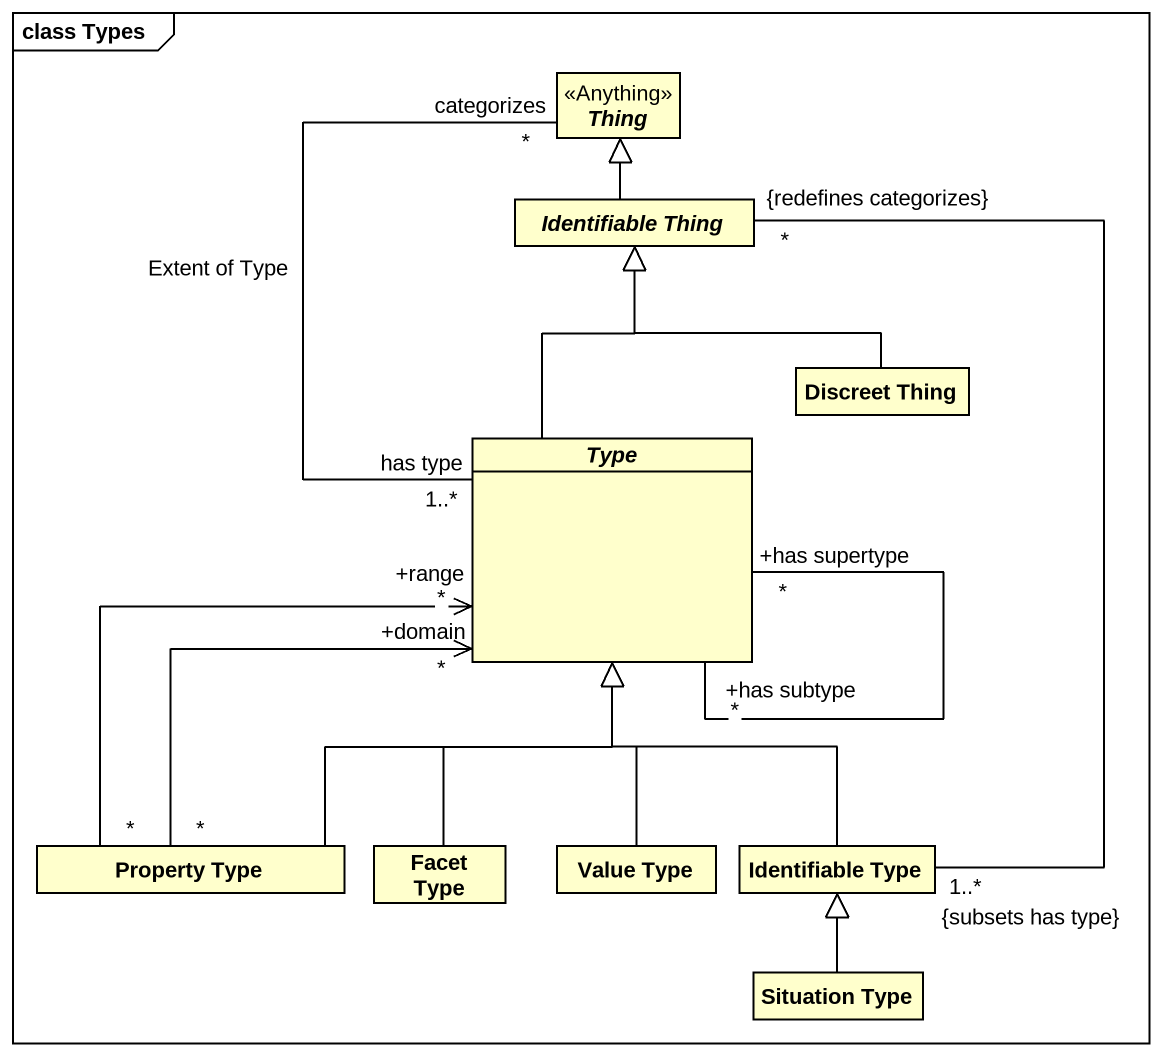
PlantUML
@startuml
mainframe class Types
hide circle
hide empty members
abstract class Thing <<Anything>>
abstract class "Identifiable Thing" as Identifiable_Thing
class "Discreet Thing" as Discreet_Thing
abstract class Type
class "Property Type" as Property_Type
class "Facet Type" as Facet_Type
class "Value Type" as Value_Type
class "Identifiable Type" as Identifiable_Type
class "Situation Type" as Situation_Type
Identifiable_Thing -up-|> Thing
Discreet_Thing -up-|> Identifiable_Thing
Type "has type\n1..*" -up- "categorizes\n*" Thing : Extent of Type
Type -up-|> Identifiable_Thing
Type "+has subtype\n*" -- "+has supertype\n*" Type
Property_Type "*" -up-> "*\n+domain" Type
Property_Type "*" -up-> "*\n+range" Type
Property_Type -up-|> Type
Facet_Type -up-|> Type
Value_Type -up-|> Type
Identifiable_Type "1..*\n{subsets has type}" -up- "*\n{redefines categorizes}" Identifiable_Thing
Identifiable_Type -up-|> Type
Situation_Type -up-|> Identifiable_Type
@enduml
